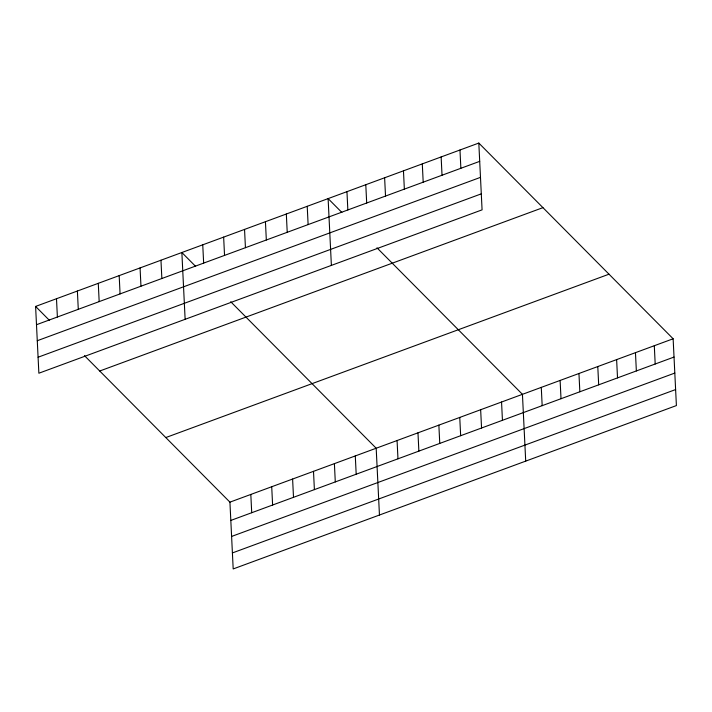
<?xml version="1.0" encoding="UTF-8"?>
<svg xmlns="http://www.w3.org/2000/svg" width="712" height="712" viewBox="0 0 712 712"><rect width="100%" height="100%" fill="white"/><g stroke="black" fill="none" stroke-linecap="round" stroke-linejoin="round"><path stroke-width="1.07" d="M478.811 143.059L482.077 209.853L38.866 373.222L35.6 306.427L478.811 143.059L673.134 338.779L676.4 405.573L233.189 568.941L229.923 502.147L84.461 355.635M36.49 324.717L479.701 161.348M37.273 340.719L480.484 177.359M38.083 357.219L481.294 193.851M99.724 371.014L542.936 207.646M165.798 437.56L609.009 274.191M229.923 502.147L673.134 338.779M230.822 520.428L674.024 357.059M231.605 536.439L674.807 373.07M232.406 552.93L675.617 389.562M341.858 212.443L328.116 198.603L331.383 265.398M376.977 247.812L522.439 394.323L525.705 461.118M195.604 266.359L181.863 252.52L185.129 319.314M230.715 301.728L376.185 448.231L379.452 515.025M35.6 306.427L49.342 320.267M654.301 345.721L655.191 364.01M635.46 352.663L636.359 370.952M616.628 359.605L617.518 377.894M597.786 366.547L598.685 384.836M578.954 373.488L579.844 391.778M560.113 380.439L561.012 398.72M541.28 387.381L542.17 405.662M501.551 402.022L502.441 420.311M480.653 409.72L481.552 428.01M459.97 150.01L460.869 168.29M459.756 417.428L460.655 435.708M441.137 156.952L442.027 175.232M438.868 425.126L439.758 443.416M422.296 163.894L423.195 182.174M417.971 432.825L418.87 451.114M403.464 170.835L404.354 189.125M384.622 177.778L385.521 196.067M397.073 440.532L397.972 458.813M365.79 184.72L366.689 203.009M346.958 191.661L347.848 209.951M355.288 455.938L356.187 474.219M334.4 463.637L335.29 481.917M307.219 206.311L308.118 224.591M313.502 471.335L314.392 489.625M286.331 214.009L287.221 232.299M292.605 479.043L293.504 497.323M265.434 221.708L266.332 239.997M271.717 486.741L272.607 505.031M244.545 229.415L245.435 247.696M250.82 494.439L251.71 512.729M223.648 237.114L224.538 255.403M202.751 244.821L203.65 263.102M160.965 260.218L161.855 278.508M140.068 267.926L140.967 286.206M119.18 275.624L120.07 293.914M98.283 283.323L99.173 301.612M77.386 291.03L78.284 309.311M56.497 298.728L57.387 317.018"/></g></svg>
